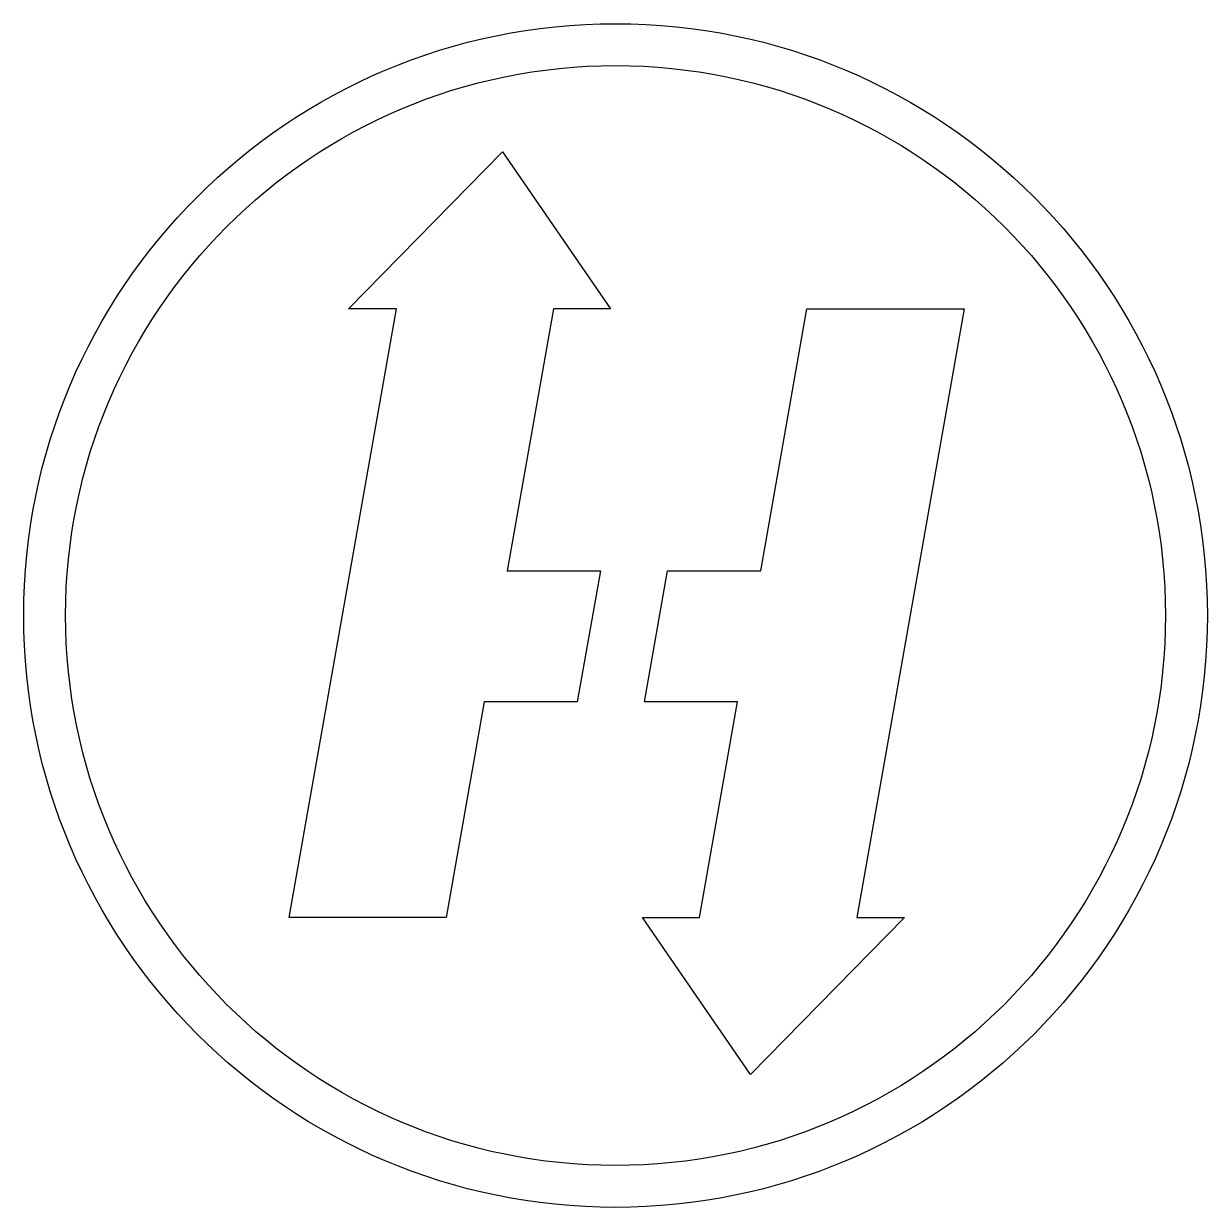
# Model space of a CAD drawing. Header units: millimetres. Extents: x -67.7 to -45.1, y 27.1 to 49.7.
import ezdxf

# ---------------------------------------------------------------- set-up
doc = ezdxf.new("R2010")
doc.units = ezdxf.units.MM
doc.layers.get('0').update_dxf_attribs({"linetype": 'CONTINUOUS'})

msp = doc.modelspace()

# ---------------------------------------------------------------- linework, layer by layer
for points in [[(-59.644, 32.612), (-62.644, 32.612), (-60.595, 44.232), (-61.507, 44.232), (-58.566, 47.232), (-56.507, 44.232), (-57.595, 44.232), (-58.477, 39.232), (-56.7, 39.232), (-57.141, 36.732), (-58.918, 36.732)], [(-52.757, 44.232), (-49.757, 44.232), (-51.806, 32.612), (-50.894, 32.612), (-53.835, 29.612), (-55.894, 32.612), (-54.806, 32.612), (-54.079, 36.732), (-55.856, 36.732), (-55.416, 39.232), (-53.639, 39.232)]]:
    msp.add_lwpolyline(points, close=True)
for radius in [11.3, 11.3, 10.5]:
    msp.add_circle((-56.411, 38.377), radius)

doc.saveas('drawing.dxf')
